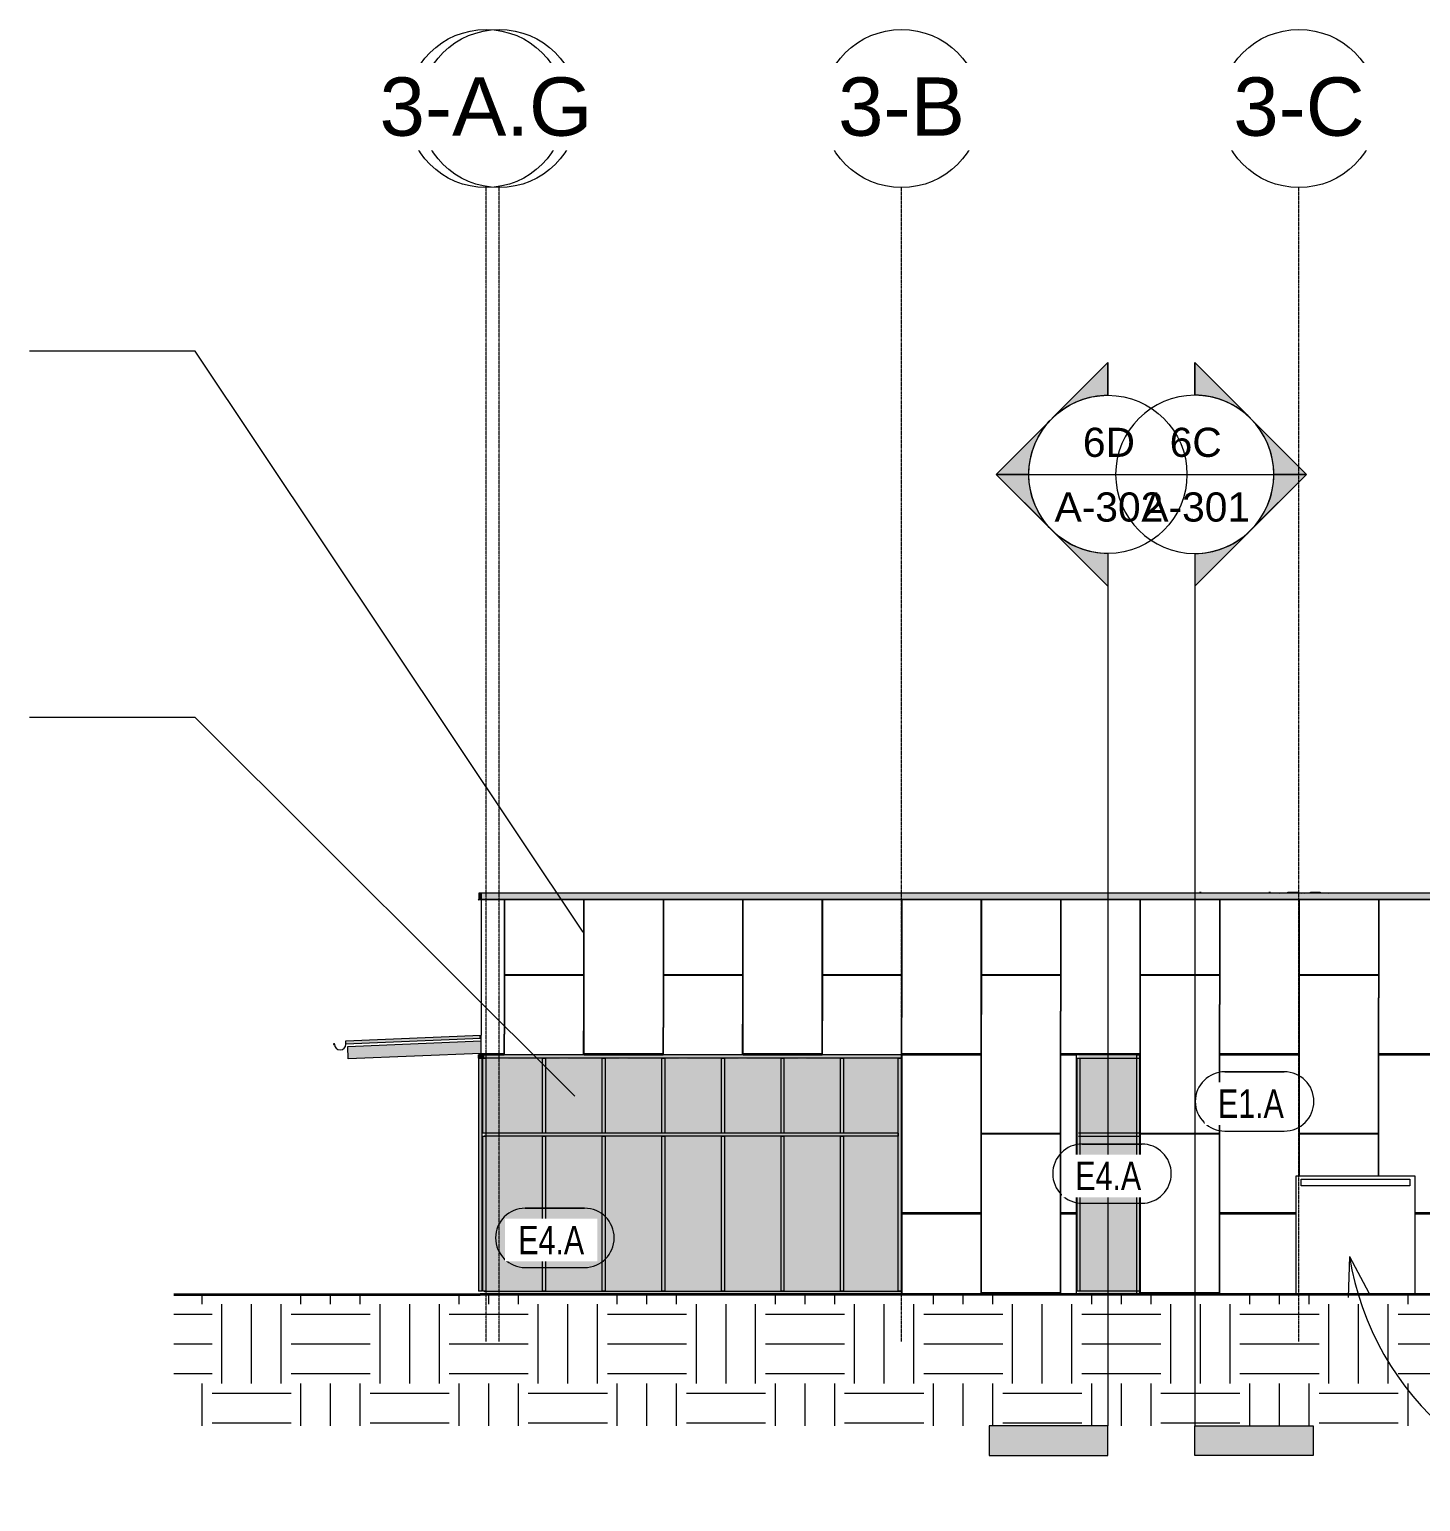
# Model space of a CAD drawing. Header units: inches. Extents: x 20273 to 40520, y -355 to 835.
# Drawn here: x 24847 to 25691, y -126 to 768 of the extents above; entities that cross this region are included whole.
import ezdxf

# ---------------------------------------------------------------- set-up
doc = ezdxf.new("R2010")
doc.units = ezdxf.units.IN
doc.header["$MEASUREMENT"] = 0
doc.linetypes.add('Grid Line 1_2_', pattern=[0.875, 0.5, -0.125, 0.125, -0.125])
for name, color, linetype, lineweight in [('A-ANNO-KEYN', 231, 'Continuous', 9), ('A-FLOR-LEVL', 51, 'Continuous', 9), ('A-GLAZ-CURT', 52, 'Continuous', 13), ('A-GLAZ-CWMG', 51, 'Continuous', 13), ('A-ROOF', 132, 'Continuous', 13), ('A-ROOF-OTLN', 132, 'Continuous', 9), ('A-WALL', 113, 'Continuous', 13), ('A-WALL-IDEN', 211, 'Continuous', 9), ('A-WALL-PATT', 111, 'Continuous', 13), ('C-TOPO', 7, 'Continuous', 13), ('E-ELEC-EQPM', 71, 'Continuous', 13), ('G-ANNO-SYMB', 111, 'Continuous', 9), ('G-ANNO-TEXT', 231, 'Continuous', 9), ('M-EQPM', 50, 'Continuous', 13), ('S-BEAM', 12, 'Continuous', 13), ('S-GRID', 1, 'Continuous', 9), ('S-GRID-IDEN', 1, 'Continuous', 9)]:
    doc.layers.add(name, color=color, linetype=linetype, lineweight=lineweight)
doc.styles.add('Arial_1', font='arial.ttf', dxfattribs={"height": 35.407186})
doc.styles.add('Arial_2', font='arial.ttf', dxfattribs={"height": 17.703593})
doc.styles.add('Century Gothic', font='GOTHIC.TTF', dxfattribs={"width": 0.8, "height": 17.245342})
pattern_1 = [(0, (27645.49, 0), (48, 48), [48, -48]), (0, (27645.49, 18), (48, 48), [48, -48]), (0, (27645.49, 36), (48, 48), [48, -48]), (90, (27651.49, 42), (-48, 48), [48, -48]), (90, (27669.49, 42), (-48, 48), [48, -48]), (90, (27687.49, 42), (-48, 48), [48, -48])]

# ---------------------------------------------------------------- blocks, each defined once
blk = doc.blocks.new('System Panel - INSULATED LOW-E GLAZING _SEE ELEVATIONS FOR U-FACTOR_ SHGC_ _ LT_-1142335-Elevation - South')
at = {"layer": 'A-GLAZ-CURT'}
blk.add_hatch(color=256, dxfattribs=at).paths.add_polyline_path([(22311.77, 2), (22311.77, 96), (22278.7, 96), (22278.7, 2)], flags=0)
blk = doc.blocks.new('System Panel - INSULATED LOW-E GLAZING _SEE ELEVATIONS FOR U-FACTOR_ SHGC_ _ LT_-1142337-Elevation - South')
at = {"layer": 'A-GLAZ-CURT'}
blk.add_hatch(color=256, dxfattribs=at).paths.add_polyline_path([(22311.77, 98), (22311.77, 143.5), (22278.7, 143.5), (22278.7, 98)], flags=0)
blk = doc.blocks.new('Rectangular Mullion - Exterior 2_ x 4_5_-1135321-Elevation - South')
at = {"layer": 'A-GLAZ-CWMG'}
blk.add_hatch(color=256, dxfattribs=at).paths.add_polyline_path([(22277.7, 0), (22313.77, 0), (22313.77, 2), (22277.7, 2)], flags=0)
for p, q in [((22277.7, 2), (22313.77, 2)), ((22313.77, 2), (22313.77, 0))]:
    blk.add_line(p, q, dxfattribs=at)
blk = doc.blocks.new('Rectangular Mullion - Exterior 2_ x 4_5_-1142379-Elevation - South')
at = {"layer": 'A-GLAZ-CWMG'}
blk.add_hatch(color=256, dxfattribs=at).paths.add_polyline_path([(22059.02, 2), (22059.02, 97), (22057.02, 97), (22057.02, 2)], flags=0)
for p, q in [((22057.02, 97), (22057.02, 2)), ((22059.02, 97), (22059.02, 2)), ((22059.02, 2), (22057.02, 2))]:
    blk.add_line(p, q, dxfattribs=at)
blk = doc.blocks.new('Rectangular Mullion - Exterior 2_ x 4_5_-1142380-Elevation - South')
at = {"layer": 'A-GLAZ-CWMG'}
blk.add_hatch(color=256, dxfattribs=at).paths.add_polyline_path([(22059.02, 97), (22059.02, 143.5), (22057.02, 143.5), (22057.02, 97)], flags=0)
for p, q in [((22057.02, 143.5), (22059.02, 143.5)), ((22057.02, 143.5), (22057.02, 97)), ((22059.02, 143.5), (22059.02, 97))]:
    blk.add_line(p, q, dxfattribs=at)
blk = doc.blocks.new('Rectangular Mullion - Exterior 2_ x 4_5_-1142381-Elevation - South')
at = {"layer": 'A-GLAZ-CWMG'}
blk.add_hatch(color=256, dxfattribs=at).paths.add_polyline_path([(22313.77, 97), (22313.77, 143.5), (22311.77, 143.5), (22311.77, 97)], flags=0)
for p, q in [((22311.77, 143.5), (22313.77, 143.5)), ((22311.77, 97), (22311.77, 143.5)), ((22313.77, 97), (22313.77, 143.5))]:
    blk.add_line(p, q, dxfattribs=at)
blk = doc.blocks.new('Rectangular Mullion - Exterior 2_ x 4_5_-1142382-Elevation - South')
at = {"layer": 'A-GLAZ-CWMG'}
blk.add_hatch(color=256, dxfattribs=at).paths.add_polyline_path([(22311.77, 2), (22313.77, 2), (22313.77, 97), (22311.77, 97), (22311.77, 76.53)], flags=0)
for p, q in [((22311.77, 2), (22311.77, 97)), ((22313.77, 2), (22313.77, 97)), ((22313.77, 2), (22311.77, 2))]:
    blk.add_line(p, q, dxfattribs=at)
blk = doc.blocks.new('Rectangular Mullion - Exterior 2_ x 4_5_-1135322-Elevation - South')
at = {"layer": 'A-GLAZ-CWMG'}
blk.add_hatch(color=256, dxfattribs=at).paths.add_polyline_path([(22311.77, 96), (22311.77, 98), (22277.7, 98), (22277.7, 96)], flags=0)
for p, q in [((22311.77, 98), (22277.7, 98)), ((22311.77, 96), (22277.7, 96)), ((22311.77, 98), (22311.77, 96))]:
    blk.add_line(p, q, dxfattribs=at)
blk = doc.blocks.new('System Panel - INSULATED LOW-E GLAZING _SEE ELEVATIONS FOR U-FACTOR_ SHGC_ _ LT_-827433-Elevation - South')
at = {"layer": 'A-GLAZ-CURT'}
blk.add_hatch(color=256, dxfattribs=at).paths.add_polyline_path([(24170.52, 2), (24170.52, 96), (24136.33, 96), (24136.33, 2)], flags=0)
blk = doc.blocks.new('System Panel - INSULATED LOW-E GLAZING _SEE ELEVATIONS FOR U-FACTOR_ SHGC_ _ LT_-1142338-Elevation - South')
at = {"layer": 'A-GLAZ-CURT'}
blk.add_hatch(color=256, dxfattribs=at).paths.add_polyline_path([(24170.52, 98), (24170.52, 143.5), (24149.95, 143.5), (24149.95, 143.01), (24144.83, 143.01), (24144.83, 143.5), (24136.33, 143.5), (24136.33, 98)], flags=0)
blk = doc.blocks.new('Rectangular Mullion - Exterior 2_ x 4_5_-1135297-Elevation - South')
at = {"layer": 'A-GLAZ-CWMG'}
blk.add_hatch(color=256, dxfattribs=at).paths.add_polyline_path([(22313.77, 143.5), (22313.77, 145.5), (22277.7, 145.5), (22277.7, 143.5)], flags=0)
for p, q in [((22313.77, 145.5), (22277.7, 145.5)), ((22313.77, 143.5), (22277.7, 143.5)), ((22313.77, 145.5), (22313.77, 143.5))]:
    blk.add_line(p, q, dxfattribs=at)
blk = doc.blocks.new('Rectangular Mullion - Exterior 2_ x 4_5_-769211-Elevation - South')
at = {"layer": 'A-GLAZ-CWMG'}
blk.add_hatch(color=256, dxfattribs=at).paths.add_polyline_path([(22241.52, 0), (22277.7, 0), (22277.7, 2), (22241.52, 2)], flags=0)
blk.add_line((22241.52, 2), (22277.7, 2), dxfattribs=at)
blk = doc.blocks.new('Rectangular Mullion - Exterior 2_ x 4_5_-1135298-Elevation - South')
at = {"layer": 'A-GLAZ-CWMG'}
blk.add_hatch(color=256, dxfattribs=at).paths.add_polyline_path([(22277.7, 96), (22277.7, 98), (22241.52, 98), (22241.52, 96)], flags=0)
for p, q in [((22277.7, 98), (22241.52, 98)), ((22277.7, 96), (22241.52, 96))]:
    blk.add_line(p, q, dxfattribs=at)
blk = doc.blocks.new('Rectangular Mullion - Exterior 2_ x 4_5_-827464-Elevation - South')
at = {"layer": 'A-GLAZ-CWMG'}
blk.add_hatch(color=256, dxfattribs=at).paths.add_polyline_path([(22278.7, 2), (22278.7, 96), (22276.7, 96), (22276.7, 2)], flags=0)
for p, q in [((22276.7, 96), (22278.7, 96)), ((22276.7, 96), (22276.7, 2)), ((22278.7, 96), (22278.7, 2)), ((22278.7, 2), (22276.7, 2))]:
    blk.add_line(p, q, dxfattribs=at)
blk = doc.blocks.new('Rectangular Mullion - Exterior 2_ x 4_5_-1142356-Elevation - South')
at = {"layer": 'A-GLAZ-CWMG'}
blk.add_hatch(color=256, dxfattribs=at).paths.add_polyline_path([(22278.7, 98), (22278.7, 143.5), (22276.7, 143.5), (22276.7, 98)], flags=0)
for p, q in [((22276.7, 143.5), (22278.7, 143.5)), ((22276.7, 143.5), (22276.7, 98)), ((22278.7, 143.5), (22278.7, 98)), ((22278.7, 98), (22276.7, 98))]:
    blk.add_line(p, q, dxfattribs=at)
blk = doc.blocks.new('Rectangular Mullion - Exterior 2_ x 4_5_-V19-Elevation - South')
at = {"layer": 'A-GLAZ-CWMG'}
blk.add_hatch(color=256, dxfattribs=at).paths.add_polyline_path([(22277.7, 143.5), (22277.7, 145.5), (22241.52, 145.5), (22241.52, 143.5)], flags=0)
for p, q in [((22277.7, 145.5), (22241.52, 145.5)), ((22277.7, 143.5), (22241.52, 143.5))]:
    blk.add_line(p, q, dxfattribs=at)
blk = doc.blocks.new('Rectangular Mullion - Exterior 2_ x 4_5_-769200-Elevation - South')
at = {"layer": 'A-GLAZ-CWMG'}
blk.add_hatch(color=256, dxfattribs=at).paths.add_polyline_path([(24118.01, 0), (24135.33, 0), (24135.33, 2), (24099.14, 2), (24099.14, 0)], flags=0)
blk.add_line((24099.14, 2), (24135.33, 2), dxfattribs=at)
blk = doc.blocks.new('Rectangular Mullion - Exterior 2_ x 4_5_-769423-Elevation - South')
at = {"layer": 'A-GLAZ-CWMG'}
blk.add_hatch(color=256, dxfattribs=at).paths.add_polyline_path([(24171.52, 96), (24171.52, 98), (24135.33, 98), (24135.33, 96)], flags=0)
for p, q in [((24171.52, 98), (24135.33, 98)), ((24171.52, 96), (24135.33, 96))]:
    blk.add_line(p, q, dxfattribs=at)
blk = doc.blocks.new('Rectangular Mullion - Exterior 2_ x 4_5_-1115231-Elevation - South')
at = {"layer": 'A-GLAZ-CWMG'}
blk.add_hatch(color=256, dxfattribs=at).paths.add_polyline_path([(24209.7, 2), (24209.7, 96), (24207.7, 96), (24207.7, 2)], flags=0)
for p, q in [((24207.7, 96), (24209.7, 96)), ((24207.7, 96), (24207.7, 2)), ((24209.7, 96), (24209.7, 2)), ((24209.7, 2), (24207.7, 2))]:
    blk.add_line(p, q, dxfattribs=at)
blk = doc.blocks.new('Rectangular Mullion - Exterior 2_ x 4_5_-1142334-Elevation - South')
at = {"layer": 'A-GLAZ-CWMG'}
blk.add_hatch(color=256, dxfattribs=at).paths.add_polyline_path([(24209.7, 98), (24209.7, 143.5), (24207.7, 143.5), (24207.7, 98)], flags=0)
for p, q in [((24207.7, 143.5), (24209.7, 143.5)), ((24207.7, 143.5), (24207.7, 98)), ((24209.7, 143.5), (24209.7, 98)), ((24209.7, 98), (24207.7, 98))]:
    blk.add_line(p, q, dxfattribs=at)
blk = doc.blocks.new('Transformer-Dry-Type-Siemens - 6x3x6-1005805-Elevation - South')
at = {"layer": 'E-ELEC-EQPM'}
for p, q in [((22553.52, 72), (22625.52, 72)), ((22553.52, 0), (22553.52, 72)), ((22553.52, 0), (22553.52, 72)), ((22553.52, 72), (22625.52, 72)), ((22625.52, 72), (22625.52, 0)), ((22625.52, 72), (22625.52, 0))]:
    blk.add_line(p, q, dxfattribs=at)
at = {"layer": 'E-ELEC-EQPM', "lineweight": 9}
for p, q in [((22556.52, 66), (22556.52, 70)), ((22556.52, 70), (22622.52, 70)), ((22622.52, 66), (22556.52, 66)), ((22622.52, 70), (22622.52, 66))]:
    blk.add_line(p, q, dxfattribs=at)
blk = doc.blocks.new('Rectangular Mullion - Exterior 2_ x 4_5_-V25-Elevation - South')
at = {"layer": 'A-GLAZ-CWMG'}
blk.add_hatch(color=256, dxfattribs=at).paths.add_polyline_path([(22060.58, 143.5), (22060.58, 145.5), (22057.02, 145.5), (22057.02, 143.5)], flags=0)
for p, q in [((22057.02, 143.5), (22057.02, 145.5)), ((22060.58, 145.5), (22057.02, 145.5)), ((22060.58, 143.5), (22057.02, 143.5))]:
    blk.add_line(p, q, dxfattribs=at)
blk = doc.blocks.new('Dimension Lumber - 5_5 x 7_5 Glulam-1777808-Elevation - South')
at = {"layer": 'S-BEAM'}
blk.add_hatch(color=256, dxfattribs=at).paths.add_polyline_path([(21977.99, 143.01), (22058.52, 146.37), (22058.52, 153.88), (21977.68, 150.51)], flags=0)
for p, q in [((21977.68, 150.51), (22058.52, 153.88)), ((21977.99, 143.01), (21977.68, 150.51)), ((22058.52, 146.37), (21977.99, 143.01))]:
    blk.add_line(p, q, dxfattribs=at)
blk = doc.blocks.new('Rectangular Mullion - Exterior 2_ x 4_5_-1142359-Elevation - South')
at = {"layer": 'A-GLAZ-CWMG'}
blk.add_hatch(color=256, dxfattribs=at).paths.add_polyline_path([(25112.27, 0), (25112.27, 97), (25110.27, 97), (25110.27, 0)], flags=0)
for p, q in [((25110.27, 97), (25110.27, 0)), ((25112.27, 0), (25112.27, 97))]:
    blk.add_line(p, q, dxfattribs=at)
blk = doc.blocks.new('Rectangular Mullion - Exterior 2_ x 4_5_-V29-Elevation - South')
at = {"layer": 'A-GLAZ-CWMG'}
blk.add_hatch(color=256, dxfattribs=at).paths.add_polyline_path([(22458.52, 97), (22458.52, 145.5), (22456.52, 145.5), (22456.52, 97)], flags=0)
for p, q in [((22456.52, 145.5), (22458.52, 145.5)), ((22456.52, 145.5), (22456.52, 97)), ((22458.52, 97), (22458.52, 145.5))]:
    blk.add_line(p, q, dxfattribs=at)
blk = doc.blocks.new('Rectangular Mullion - Exterior 2_ x 4_5_-V17-Elevation - South')
at = {"layer": 'A-GLAZ-CWMG'}
blk.add_hatch(color=256, dxfattribs=at).paths.add_polyline_path([(25076.08, 97), (25076.08, 143.5), (25074.08, 143.5), (25074.08, 97)], flags=0)
for p, q in [((25074.08, 143.5), (25076.08, 143.5)), ((25074.08, 143.5), (25074.08, 97)), ((25076.08, 97), (25076.08, 143.5))]:
    blk.add_line(p, q, dxfattribs=at)
blk = doc.blocks.new('Rectangular Mullion - Exterior 2_ x 4_5_-1142353-Elevation - South')
at = {"layer": 'A-GLAZ-CWMG'}
blk.add_hatch(color=256, dxfattribs=at).paths.add_polyline_path([(25981.02, 2), (25983.02, 2), (25983.02, 97), (25981.02, 97), (25981.02, 76.53)], flags=0)
for p, q in [((25981.02, 97), (25981.02, 2)), ((25983.02, 2), (25983.02, 97)), ((25983.02, 2), (25981.02, 2))]:
    blk.add_line(p, q, dxfattribs=at)
blk = doc.blocks.new('Rectangular Mullion - Exterior 2_ x 4_5_-V30-Elevation - South')
at = {"layer": 'A-GLAZ-CWMG'}
blk.add_hatch(color=256, dxfattribs=at).paths.add_polyline_path([(22433.56, 143.5), (22458.52, 143.5), (22458.52, 145.5), (22421.33, 145.5), (22421.33, 143.5)], flags=0)
for p, q in [((22458.52, 145.5), (22421.33, 145.5)), ((22421.33, 143.5), (22458.52, 143.5)), ((22458.52, 145.5), (22458.52, 143.5))]:
    blk.add_line(p, q, dxfattribs=at)
blk = doc.blocks.new('System Panel - INSULATED LOW-E GLAZING _SEE ELEVATIONS FOR U-FACTOR_ SHGC_ _ LT_-827454-Elevation - South')
at = {"layer": 'A-GLAZ-CURT'}
blk.add_hatch(color=256, dxfattribs=at).paths.add_polyline_path([(26124.64, 2), (26124.64, 96), (26090.45, 96), (26090.45, 2)], flags=0)
blk = doc.blocks.new('System Panel - INSULATED LOW-E GLAZING _SEE ELEVATIONS FOR U-FACTOR_ SHGC_ _ LT_-1142349-Elevation - South')
at = {"layer": 'A-GLAZ-CURT'}
blk.add_hatch(color=256, dxfattribs=at).paths.add_polyline_path([(26018.08, 98), (26052.27, 98), (26052.27, 143.5), (26031.7, 143.5), (26031.7, 143.01), (26026.58, 143.01), (26026.58, 143.5), (26018.08, 143.5), (26018.08, 115.59)], flags=0)
blk = doc.blocks.new('Rectangular Mullion - Exterior 2_ x 4_5_-1060760-Elevation - South')
at = {"layer": 'A-GLAZ-CWMG'}
blk.add_hatch(color=256, dxfattribs=at).paths.add_polyline_path([(25798.83, 0), (25836.02, 0), (25836.02, 2), (25798.83, 2)], flags=0)
for q in [(25798.83, 2), (25836.02, 0)]:
    blk.add_line((25836.02, 2), q, dxfattribs=at)
blk = doc.blocks.new('Rectangular Mullion - Exterior 2_ x 4_5_-1140453-Elevation - South')
at = {"layer": 'A-GLAZ-CWMG'}
blk.add_hatch(color=256, dxfattribs=at).paths.add_polyline_path([(25802.46, 96), (25836.02, 96), (25836.02, 98), (25798.83, 98), (25798.83, 96)], flags=0)
for p, q in [((25836.02, 98), (25798.83, 98)), ((25798.83, 96), (25836.02, 96)), ((25836.02, 98), (25836.02, 96))]:
    blk.add_line(p, q, dxfattribs=at)
blk = doc.blocks.new('AHU-Rooftop-Carrier 48TC 15-28 ton - TC017-1749339-Elevation - South')
at = {"layer": 'M-EQPM'}
for p, q in [((22495.72, 244.08), (22494.72, 244.08)), ((22494.72, 244.08), (22494.72, 243.5)), ((22495.72, 243.5), (22495.72, 244.08)), ((22537.89, 244.08), (22536.89, 244.08)), ((22536.89, 244.08), (22536.89, 243.5)), ((22537.89, 243.5), (22537.89, 244.08)), ((22543.14, 243.5), (22548.39, 244.08)), ((22548.39, 244.08), (22548.39, 244.21)), ((22548.39, 244.21), (22554.39, 244.21)), ((22548.39, 244.08), (22554.39, 244.08)), ((22554.39, 244.21), (22554.39, 244.08)), ((22554.39, 244.08), (22558.23, 243.66)), ((22556.83, 243.5), (22562.08, 244.08)), ((22562.08, 244.08), (22562.08, 244.21)), ((22562.08, 244.21), (22568.08, 244.21)), ((22562.08, 244.08), (22568.08, 244.08)), ((22568.08, 244.21), (22568.08, 244.08)), ((22568.08, 244.08), (22573.33, 243.5))]:
    blk.add_line(p, q, dxfattribs=at)
blk = doc.blocks.new('Section - 3_32_ x 3_8_-18514-Elevation - South')
at = {"layer": 'G-ANNO-SYMB'}
blk.add_hatch(color=256, dxfattribs=at).paths.add_polyline_path([(22946.16, -79.66), (22874.16, -79.66), (22874.16, -97.66), (22946.16, -97.66)], flags=0)
for p, q in [((22874.16, -97.66), (22874.16, -79.66)), ((22874.16, -79.66), (22946.16, -79.66)), ((22946.16, -79.66), (22946.16, -97.66)), ((22946.16, -97.66), (22874.16, -97.66))]:
    blk.add_line(p, q, dxfattribs=at)
blk = doc.blocks.new('Section - Section Head - Filled-1526-Elevation - South')
at = {"layer": 'G-ANNO-SYMB'}
h = blk.add_hatch(color=256, dxfattribs=at)
edge = h.paths.add_edge_path(flags=0)
edge.add_arc((22874.16, 497.8), 48.06, 47.9216, 90)
edge.add_line((22874.16, 545.86), (22874.16, 565.68))
edge.add_line((22874.16, 565.68), (22906.36, 533.47))
h = blk.add_hatch(color=256, dxfattribs=at)
edge = h.paths.add_edge_path(flags=0)
edge.add_line((22908.1, 531.74), (22942.04, 497.8))
edge.add_line((22942.04, 497.8), (22922.16, 497.8))
edge.add_arc((22874.16, 497.8), 48, 360, 405)
h = blk.add_hatch(color=256, dxfattribs=at)
edge = h.paths.add_edge_path(flags=0)
edge.add_arc((22874.16, 497.8), 48, 315, 360)
edge.add_line((22922.16, 497.8), (22942.04, 497.8))
edge.add_line((22942.04, 497.8), (22908.1, 463.85))
h = blk.add_hatch(color=256, dxfattribs=at)
edge = h.paths.add_edge_path(flags=0)
edge.add_line((22906.36, 462.12), (22874.16, 429.91))
edge.add_line((22874.16, 429.91), (22874.16, 449.73))
edge.add_arc((22874.16, 497.8), 48.06, 270, 312.0784)
for p, q in [((22942.04, 497.8), (22874.16, 565.68)), ((22874.16, 545.8), (22874.16, 565.68)), ((22906.36, 533.47), (22874.16, 565.68)), ((22874.16, 565.68), (22874.16, 545.86)), ((22942.04, 497.8), (22908.1, 531.74)), ((22942.04, 497.8), (22874.16, 429.91)), ((22908.1, 463.85), (22942.04, 497.8)), ((22922.16, 497.8), (22942.04, 497.8)), ((22942.04, 497.8), (22922.16, 497.8)), ((22874.16, 429.91), (22906.36, 462.12)), ((22874.16, 449.8), (22874.16, 429.91)), ((22874.16, 449.73), (22874.16, 429.91))]:
    blk.add_line(p, q, dxfattribs=at)
for radius, start, end in [(48, 90, 270), (48.06, 47.9216, 90), (48, 270, 90), (48, 360, 45), (48, 315, 360), (48.06, 270, 312.0784)]:
    blk.add_arc((22874.16, 497.8), radius, start, end, dxfattribs=at)
blk = doc.blocks.new('Grid - Grid Head - Circle-14747-Elevation - South')
at = {"layer": 'S-GRID-IDEN'}
blk.add_circle((23085.89, 719.89), 48, dxfattribs=at)
blk = doc.blocks.new('Wall Tag - 1_4_-1369832-Elevation - South')
at = {"layer": 'A-WALL-IDEN', "color": 153}
for p, q in [((24643.13, 90.59), (24679.13, 90.59)), ((24679.13, 90.59), (24643.13, 90.59)), ((24643.13, 54.59), (24679.13, 54.59)), ((24643.13, 54.59), (24679.13, 54.59))]:
    blk.add_line(p, q, dxfattribs=at)
for centre, start, end in [((24643.13, 72.59), 90, 270), ((24643.13, 72.59), 90, 270), ((24679.13, 72.59), 270, 90), ((24679.13, 72.59), 270, 90)]:
    blk.add_arc(centre, 18, start, end, dxfattribs=at)

msp = doc.modelspace()

# ---------------------------------------------------------------- hatches: boundary and pattern name
at = {"layer": 'A-ROOF', "lineweight": 5}
for points in [[(25038.8, 151.96), (25120.1, 155.35), (25120.1, 157.35), (25038.8, 153.97)], [(25120.1, 155.35), (25120.72, 155.38), (25120.72, 157.38), (25120.1, 157.35)]]:
    msp.add_hatch(color=256, dxfattribs=at).paths.add_polyline_path(points, flags=0)
at = {"layer": 'A-ROOF-OTLN', "lineweight": 5}
msp.add_hatch(color=256, dxfattribs=at).paths.add_polyline_path([(25035.3, 148.46), (25036.21, 148.58), (25037.05, 148.93), (25037.78, 149.49), (25038.33, 150.21), (25038.68, 151.06), (25038.62, 151.07), (25038.28, 150.25), (25037.73, 149.53), (25037.02, 148.99), (25036.19, 148.64), (25035.3, 148.53), (25034.41, 148.64), (25033.58, 148.99), (25032.87, 149.53), (25032.32, 150.25), (25031.98, 151.07), (25031.92, 151.06), (25032.27, 150.21), (25032.83, 149.49), (25033.55, 148.93), (25034.39, 148.58)], flags=0)
at = {"layer": 'A-WALL', "lineweight": 5}
for points in [[(25119.08, 239.46), (25119.6, 239.97), (25119.6, 243.43), (25119.53, 243.5), (25119.53, 240), (25119.03, 239.5)], [(25120.72, 243.44), (25120.72, 243.5), (25119.6, 243.5)], [(25119.6, 239.97), (25120.72, 240), (25120.72, 243.38), (25119.6, 243.43), (25119.6, 240)], [(25495.76, 240), (25872.91, 240), (25872.91, 243.5), (25120.72, 243.5), (25120.72, 240), (25120.85, 240)], [(25872.91, 240), (25873.91, 240), (25873.91, 243.5), (25120.85, 243.5), (25120.85, 240), (25776.5, 240)], [(25119.6, 239.46), (25120.72, 239.5), (25120.72, 239.97), (25119.53, 239.91), (25119.08, 239.46), (25119.53, 239.46)], [(25495.76, 239.5), (25872.91, 239.5), (25872.91, 240), (25120.72, 240), (25120.72, 239.5), (25120.85, 239.5)], [(25872.91, 239.5), (25874.41, 239.5), (25873.91, 240), (25120.85, 240), (25120.85, 239.5), (25776.5, 239.5)]]:
    msp.add_hatch(color=256, dxfattribs=at).paths.add_polyline_path(points, flags=0)
at = {"layer": 'A-WALL-PATT', "lineweight": 9}
h = msp.add_hatch(dxfattribs=at)
h.set_pattern_fill('FP_25', color=8, style=0, pattern_type=2)
h.set_pattern_definition([(0, (25231.6, 1.12), (-193, 193), [48, -145]), (90, (25231.6, 1.12), (-193, 1e-14), [96, -97]), (180, (25279.6, 97.12), (-193, 193), [48, -145]), (90, (25279.6, 1.12), (-193, 1e-14), [96, -97]), (180, (25279.6, 97.62), (-193, 193), [48, -145]), (90, (25279.6, 97.62), (-193, 1e-14), [96, -97]), (0, (25231.6, 193.62), (-193, 193), [48, -145]), (90, (25231.6, 97.62), (-193, 1e-14), [96, -97]), (0, (25279.85, 48.88), (-193, 193), [48, -145]), (90, (25279.85, 0.75), (-193, 1e-14), [48.125, -144.875]), (90, (25327.85, 0.75), (-193, 1e-14), [48.125, -144.875]), (0, (25279.85, 145.38), (-193, 193), [48, -145]), (90, (25279.85, 49.38), (-193, 1e-14), [96, -97]), (180, (25327.85, 49.38), (-193, 193), [48, -145]), (90, (25327.85, 49.38), (-193, 1e-14), [96, -97]), (90, (25279.85, 145.88), (-193, 1e-14), [48, -145]), (180, (25327.85, 145.88), (-193, 193), [48, -145]), (90, (25327.85, 145.88), (-193, 1e-14), [48, -145]), (0, (25328.1, 1.12), (-193, 193), [48, -145]), (90, (25328.1, 1.12), (-193, 1e-14), [96, -97]), (180, (25376.1, 97.12), (-193, 193), [48, -145]), (90, (25376.1, 1.12), (-193, 1e-14), [96, -97]), (180, (25376.1, 97.62), (-193, 193), [48, -145]), (90, (25376.1, 97.62), (-193, 1e-14), [96, -97]), (0, (25328.1, 193.62), (-193, 193), [48, -145]), (90, (25328.1, 97.62), (-193, 1e-14), [96, -97]), (0, (25376.35, 48.88), (-193, 193), [48, -145]), (90, (25376.35, 0.75), (-193, 1e-14), [48.125, -144.875]), (90, (25424.35, 0.75), (-193, 1e-14), [48.125, -144.875]), (0, (25376.35, 145.38), (-193, 193), [48, -145]), (90, (25376.35, 49.38), (-193, 1e-14), [96, -97]), (180, (25424.35, 49.38), (-193, 193), [48, -145]), (90, (25424.35, 49.38), (-193, 1e-14), [96, -97]), (90, (25376.35, 145.88), (-193, 1e-14), [48, -145]), (180, (25424.35, 145.88), (-193, 193), [48, -145]), (90, (25424.35, 145.88), (-193, 1e-14), [48, -145])])
h.paths.add_polyline_path([(25120.85, 157.38), (25860.85, 188.22), (25860.85, 190), (25872.91, 190), (25872.91, 239.46), (25120.85, 239.46), (25120.85, 232.77)], flags=0)
h = msp.add_hatch(dxfattribs=at)
h.set_pattern_fill('FP_13', color=8, style=0, pattern_type=2)
h.set_pattern_definition([(0, (25231.47, 1.12), (-193, 193), [48, -145]), (90, (25231.47, 1.12), (-193, 1e-14), [96, -97]), (180, (25279.47, 97.12), (-193, 193), [48, -145]), (90, (25279.47, 1.12), (-193, 1e-14), [96, -97]), (180, (25279.47, 97.62), (-193, 193), [48, -145]), (90, (25279.47, 97.62), (-193, 1e-14), [96, -97]), (0, (25231.47, 193.62), (-193, 193), [48, -145]), (90, (25231.47, 97.62), (-193, 1e-14), [96, -97]), (0, (25279.72, 48.88), (-193, 193), [48, -145]), (90, (25279.72, 0.75), (-193, 1e-14), [48.125, -144.875]), (90, (25327.72, 0.75), (-193, 1e-14), [48.125, -144.875]), (0, (25279.72, 145.38), (-193, 193), [48, -145]), (90, (25279.72, 49.38), (-193, 1e-14), [96, -97]), (180, (25327.72, 49.38), (-193, 193), [48, -145]), (90, (25327.72, 49.38), (-193, 1e-14), [96, -97]), (90, (25279.72, 145.88), (-193, 1e-14), [48, -145]), (180, (25327.72, 145.88), (-193, 193), [48, -145]), (90, (25327.72, 145.88), (-193, 1e-14), [48, -145]), (0, (25327.97, 1.12), (-193, 193), [48, -145]), (90, (25327.97, 1.12), (-193, 1e-14), [96, -97]), (180, (25375.97, 97.12), (-193, 193), [48, -145]), (90, (25375.97, 1.12), (-193, 1e-14), [96, -97]), (180, (25375.97, 97.62), (-193, 193), [48, -145]), (90, (25375.97, 97.62), (-193, 1e-14), [96, -97]), (0, (25327.97, 193.62), (-193, 193), [48, -145]), (90, (25327.97, 97.62), (-193, 1e-14), [96, -97]), (0, (25376.22, 48.88), (-193, 193), [48, -145]), (90, (25376.22, 0.75), (-193, 1e-14), [48.125, -144.875]), (90, (25424.22, 0.75), (-193, 1e-14), [48.125, -144.875]), (0, (25376.22, 145.38), (-193, 193), [48, -145]), (90, (25376.22, 49.38), (-193, 1e-14), [96, -97]), (180, (25424.22, 49.38), (-193, 193), [48, -145]), (90, (25424.22, 49.38), (-193, 1e-14), [96, -97]), (90, (25376.22, 145.88), (-193, 1e-14), [48, -145]), (180, (25424.22, 145.88), (-193, 193), [48, -145]), (90, (25424.22, 145.88), (-193, 1e-14), [48, -145])])
h.paths.add_polyline_path([(25697.01, 0), (25702.78, 0), (25702.78, 38.48), (25698.11, 38.48), (25697.67, 38.3), (25697.48, 37.86), (25697.43, 14.86), (25696.73, 14.86), (25696.79, 37.86), (25696.92, 37.86), (25696.79, 38.07), (25696.92, 38.54), (25697.11, 38.62), (25697.3, 38.92), (25697.45, 38.95), (25697.49, 39.06), (25697.99, 39.12), (25698.11, 39.12), (25698.11, 39.23), (25702.78, 39.23), (25702.78, 72), (25774.78, 72), (25774.78, 0), (25872.91, 0), (25872.91, 152.74), (25866.91, 152.74), (25866.91, 144.01), (25861.78, 144.01), (25861.78, 152.74), (25840.35, 152.74), (25840.35, 157.37), (25872.91, 157.37), (25872.91, 188.72), (25120.72, 157.38), (25120.72, 145.5), (25376.22, 145.5), (25376.22, 0), (25482.28, 0), (25482.28, 145.75), (25520.97, 145.75), (25520.97, 0), (25615.72, 0), (25615.72, 72), (25687.72, 72), (25687.72, 0), (25696.92, 0)], flags=0)
h.paths.add_polyline_path([(25697.3, 37.86), (25697.37, 37.91), (25697.21, 37.98)], flags=0)
h.paths.add_polyline_path([(25697.47, 37.86), (25697.47, 37.9), (25697.43, 37.86)], flags=0)
h.paths.add_polyline_path([(25698.11, 38.53), (25698.11, 38.67), (25697.98, 38.67), (25698.05, 38.59)], flags=0)
h.paths.add_polyline_path([(25698.11, 38.48), (25698.11, 38.53), (25698.06, 38.49)], flags=0)
at = {"layer": 'C-TOPO', "lineweight": 9}
h = msp.add_hatch(dxfattribs=at)
h.set_pattern_fill('FP_12', color=8, style=0, pattern_type=2)
h.set_pattern_definition(pattern_1)
h.paths.add_polyline_path([(24963.54, -79.71), (24973.44, -79.71), (24973.44, 0), (24934.28, 0), (24934.28, -79.71), (24958.54, -79.71)], flags=0)
h = msp.add_hatch(dxfattribs=at)
h.set_pattern_fill('FP_12', color=8, style=0, pattern_type=2)
h.set_pattern_definition(pattern_1)
h.paths.add_polyline_path([(24977.22, -79.71), (25120.35, -79.71), (25120.35, 0), (24973.44, 0), (24973.44, -79.71), (24977.07, -79.71)], flags=0)
h = msp.add_hatch(dxfattribs=at)
h.set_pattern_fill('FP_12', color=8, style=0, pattern_type=2)
h.set_pattern_definition(pattern_1)
h.paths.add_polyline_path([(25162.66, -79.71), (25873.22, -79.71), (25873.22, 0), (25120.35, 0), (25120.35, -79.71), (25120.79, -79.71)], flags=0)

# ---------------------------------------------------------------- linework, layer by layer
at = {"layer": 'A-ANNO-KEYN', "color": 153}
for p, q in [((24947.37, 572.62), (24846.75, 572.62)), ((25182.82, 219.84), (24947.37, 572.62)), ((24947.31, 350.27), (24846.69, 350.27)), ((25177.79, 120.47), (24947.31, 350.27))]:
    msp.add_line(p, q, dxfattribs=at)
at = {"layer": 'A-FLOR-LEVL', "linetype": 'Grid Line 1_2_'}
msp.add_line((25041.38, 0), (30382.74, 0), dxfattribs=at)
at = {"layer": 'A-ROOF'}
for p, q in [((25038.8, 153.97), (25120.72, 157.38)), ((25120.72, 155.38), (25038.8, 151.96)), ((25038.8, 151.96), (25038.8, 153.97)), ((25120.1, 157.35), (25120.1, 155.35))]:
    msp.add_line(p, q, dxfattribs=at)
at = {"layer": 'A-ROOF-OTLN'}
for p, q in [((25038.8, 151.96), (25038.74, 151.96)), ((25031.75, 151.72), (25031.7, 151.77))]:
    msp.add_line(p, q, dxfattribs=at)
for centre, radius, start, end in [((25031.56, 151.96), 0.306, 0, 307.84099), ((25031.56, 151.96), 0.243, 0, 305.98903), ((25035.3, 151.96), 3.5, 180, 360), ((25035.3, 151.96), 3.44, 180, 0)]:
    msp.add_arc(centre, radius, start, end, dxfattribs=at)
at = {"layer": 'A-WALL'}
for p, q in [((25120.72, 243.44), (25119.53, 243.5)), ((25119.53, 243.5), (25119.53, 240)), ((25873.91, 243.5), (25119.53, 243.5)), ((25119.6, 239.97), (25119.6, 243.43)), ((25119.6, 243.43), (25120.72, 243.38)), ((25120.72, 239.46), (25120.72, 243.5)), ((25120.85, 243.5), (25120.85, 157.38)), ((25119.53, 240), (25119.03, 239.5)), ((25119.03, 239.5), (25119.08, 239.46)), ((25119.08, 239.46), (25119.6, 239.97)), ((25874.36, 239.46), (25119.08, 239.46)), ((25120.72, 239.97), (25119.6, 239.97)), ((25120.72, 240), (25873.91, 240)), ((25874.41, 239.5), (25120.72, 239.5)), ((25120.85, 157.38), (25120.72, 157.38)), ((25120.72, 157.38), (25120.72, 145.5)), ((25375.97, 145.5), (25376.22, 145.5)), ((25376.22, 145.5), (25376.22, 0)), ((25482.28, 0), (25482.28, 145.75)), ((25482.28, 145.75), (25520.97, 145.75)), ((25520.97, 145.75), (25520.97, 0))]:
    msp.add_line(p, q, dxfattribs=at)
at = {"layer": 'C-TOPO', "lineweight": 35}
for p, q in [((24934.28, 0), (24958.54, 0)), ((24958.54, 0), (24973.44, 0)), ((24973.44, 0), (24977.07, 0)), ((24977.07, 0), (24977.29, 0)), ((24977.29, 0), (24979.14, 0)), ((24979.14, 0), (24981.01, 0)), ((24981.01, 0), (24984.45, 0)), ((24984.45, 0), (25118.9, 0)), ((25118.9, 0), (25120.35, 0)), ((25120.79, 0), (25120.35, 0)), ((25183.83, 0), (25120.79, 0)), ((25570.18, 0), (25183.83, 0)), ((25873.22, 0), (25570.18, 0))]:
    msp.add_line(p, q, dxfattribs=at)
at = {"layer": 'C-TOPO'}
for p, q in [((24958.54, 0), (24934.28, 0)), ((24973.44, 0), (24958.54, 0)), ((24977.07, 0), (24973.44, 0)), ((24977.29, 0), (24977.07, 0)), ((24979.14, 0), (24977.29, 0)), ((24981.01, 0), (24979.14, 0)), ((24981.01, 0), (24984.45, 0)), ((24984.45, 0), (25118.9, 0)), ((25120.35, 0), (25118.9, 0)), ((25120.79, 0), (25120.35, 0)), ((25183.82, 0), (25120.79, 0)), ((25570.18, 0), (25183.82, 0)), ((25570.18, 0), (25873.22, 0))]:
    msp.add_line(p, q, dxfattribs=at)
at = {"layer": 'G-ANNO-SYMB'}
for p, q in [((25453.38, 497.8), (25549.38, 497.8)), ((25506.06, 497.8), (25602.06, 497.8)), ((25501.38, 449.8), (25501.38, -79.66)), ((25554.06, 449.8), (25554.06, -79.66))]:
    msp.add_line(p, q, dxfattribs=at)
at = {"layer": 'G-ANNO-TEXT', "color": 137}
for q in [(25647.14, -1.81), (25659.67, 1.09)]:
    msp.add_line((25647.99, 23.02), q, dxfattribs=at)
msp.add_arc((25822.58, 51.14), 176.84, 189.15004, 270, dxfattribs=at)
at = {"layer": 'S-GRID', "linetype": 'Grid Line 1_2_'}
for p, q in [((25123.85, -28.56), (25123.85, 671.89)), ((25131.85, -28.56), (25131.85, 671.89)), ((25376.1, -28.56), (25376.1, 671.89)), ((25617.35, -28.56), (25617.35, 671.89))]:
    msp.add_line(p, q, dxfattribs=at)

# ---------------------------------------------------------------- block references
at = {"layer": 'A-GLAZ-CURT'}
for name, p in [('System Panel - INSULATED LOW-E GLAZING _SEE ELEVATIONS FOR U-FACTOR_ SHGC_ _ LT_-1142338-Elevation - South', (987.46, 0)), ('System Panel - INSULATED LOW-E GLAZING _SEE ELEVATIONS FOR U-FACTOR_ SHGC_ _ LT_-1142338-Elevation - South', (1023.64, 0)), ('System Panel - INSULATED LOW-E GLAZING _SEE ELEVATIONS FOR U-FACTOR_ SHGC_ _ LT_-1142338-Elevation - South', (1059.83, 0)), ('System Panel - INSULATED LOW-E GLAZING _SEE ELEVATIONS FOR U-FACTOR_ SHGC_ _ LT_-1142338-Elevation - South', (1096.02, 0)), ('System Panel - INSULATED LOW-E GLAZING _SEE ELEVATIONS FOR U-FACTOR_ SHGC_ _ LT_-1142338-Elevation - South', (1132.21, 0)), ('System Panel - INSULATED LOW-E GLAZING _SEE ELEVATIONS FOR U-FACTOR_ SHGC_ _ LT_-1142338-Elevation - South', (1168.39, 0)), ('System Panel - INSULATED LOW-E GLAZING _SEE ELEVATIONS FOR U-FACTOR_ SHGC_ _ LT_-1142337-Elevation - South', (3062.21, 0)), ('System Panel - INSULATED LOW-E GLAZING _SEE ELEVATIONS FOR U-FACTOR_ SHGC_ _ LT_-1142349-Elevation - South', (-533.54, 0)), ('System Panel - INSULATED LOW-E GLAZING _SEE ELEVATIONS FOR U-FACTOR_ SHGC_ _ LT_-827433-Elevation - South', (987.46, 0)), ('System Panel - INSULATED LOW-E GLAZING _SEE ELEVATIONS FOR U-FACTOR_ SHGC_ _ LT_-827433-Elevation - South', (1023.64, 0)), ('System Panel - INSULATED LOW-E GLAZING _SEE ELEVATIONS FOR U-FACTOR_ SHGC_ _ LT_-827433-Elevation - South', (1059.83, 0)), ('System Panel - INSULATED LOW-E GLAZING _SEE ELEVATIONS FOR U-FACTOR_ SHGC_ _ LT_-827433-Elevation - South', (1096.02, 0)), ('System Panel - INSULATED LOW-E GLAZING _SEE ELEVATIONS FOR U-FACTOR_ SHGC_ _ LT_-827433-Elevation - South', (1132.21, 0)), ('System Panel - INSULATED LOW-E GLAZING _SEE ELEVATIONS FOR U-FACTOR_ SHGC_ _ LT_-827433-Elevation - South', (1168.39, 0)), ('System Panel - INSULATED LOW-E GLAZING _SEE ELEVATIONS FOR U-FACTOR_ SHGC_ _ LT_-1142335-Elevation - South', (3062.21, 0)), ('System Panel - INSULATED LOW-E GLAZING _SEE ELEVATIONS FOR U-FACTOR_ SHGC_ _ LT_-827454-Elevation - South', (-605.92, 0))]:
    msp.add_blockref(name, p, dxfattribs=at)
at = {"layer": 'A-GLAZ-CWMG'}
for name, p in [('Rectangular Mullion - Exterior 2_ x 4_5_-V25-Elevation - South', (3062.21, 0)), ('Rectangular Mullion - Exterior 2_ x 4_5_-1142380-Elevation - South', (3062.21, 0)), ('Rectangular Mullion - Exterior 2_ x 4_5_-1142334-Elevation - South', (914.08, 0)), ('Rectangular Mullion - Exterior 2_ x 4_5_-V19-Elevation - South', (2881.27, 0)), ('Rectangular Mullion - Exterior 2_ x 4_5_-1142334-Elevation - South', (950.27, 0)), ('Rectangular Mullion - Exterior 2_ x 4_5_-V19-Elevation - South', (2917.46, 0)), ('Rectangular Mullion - Exterior 2_ x 4_5_-1142334-Elevation - South', (986.46, 0)), ('Rectangular Mullion - Exterior 2_ x 4_5_-V19-Elevation - South', (2953.64, 0)), ('Rectangular Mullion - Exterior 2_ x 4_5_-1142334-Elevation - South', (1022.64, 0)), ('Rectangular Mullion - Exterior 2_ x 4_5_-V19-Elevation - South', (2989.83, 0)), ('Rectangular Mullion - Exterior 2_ x 4_5_-1142334-Elevation - South', (1058.83, 0)), ('Rectangular Mullion - Exterior 2_ x 4_5_-V19-Elevation - South', (3026.02, 0)), ('Rectangular Mullion - Exterior 2_ x 4_5_-1142334-Elevation - South', (1095.02, 0)), ('Rectangular Mullion - Exterior 2_ x 4_5_-V19-Elevation - South', (3062.21, 0)), ('Rectangular Mullion - Exterior 2_ x 4_5_-1142356-Elevation - South', (3062.21, 0)), ('Rectangular Mullion - Exterior 2_ x 4_5_-1135297-Elevation - South', (3062.21, 0)), ('Rectangular Mullion - Exterior 2_ x 4_5_-1142381-Elevation - South', (3062.21, 0)), ('Rectangular Mullion - Exterior 2_ x 4_5_-V17-Elevation - South', (408.46, 0)), ('Rectangular Mullion - Exterior 2_ x 4_5_-V30-Elevation - South', (3062.21, 0)), ('Rectangular Mullion - Exterior 2_ x 4_5_-V29-Elevation - South', (3062.21, 0)), ('Rectangular Mullion - Exterior 2_ x 4_5_-1142379-Elevation - South', (3062.21, 0)), ('Rectangular Mullion - Exterior 2_ x 4_5_-1115231-Elevation - South', (914.08, 0)), ('Rectangular Mullion - Exterior 2_ x 4_5_-769423-Elevation - South', (987.46, 0)), ('Rectangular Mullion - Exterior 2_ x 4_5_-1115231-Elevation - South', (950.27, 0)), ('Rectangular Mullion - Exterior 2_ x 4_5_-769423-Elevation - South', (1023.64, 0)), ('Rectangular Mullion - Exterior 2_ x 4_5_-1115231-Elevation - South', (986.46, 0)), ('Rectangular Mullion - Exterior 2_ x 4_5_-769423-Elevation - South', (1059.83, 0)), ('Rectangular Mullion - Exterior 2_ x 4_5_-1115231-Elevation - South', (1022.64, 0)), ('Rectangular Mullion - Exterior 2_ x 4_5_-769423-Elevation - South', (1096.02, 0)), ('Rectangular Mullion - Exterior 2_ x 4_5_-1115231-Elevation - South', (1058.83, 0)), ('Rectangular Mullion - Exterior 2_ x 4_5_-769423-Elevation - South', (1132.21, 0)), ('Rectangular Mullion - Exterior 2_ x 4_5_-1115231-Elevation - South', (1095.02, 0)), ('Rectangular Mullion - Exterior 2_ x 4_5_-1135298-Elevation - South', (3062.21, 0)), ('Rectangular Mullion - Exterior 2_ x 4_5_-827464-Elevation - South', (3062.21, 0)), ('Rectangular Mullion - Exterior 2_ x 4_5_-1135322-Elevation - South', (3062.21, 0)), ('Rectangular Mullion - Exterior 2_ x 4_5_-1142382-Elevation - South', (3062.21, 0)), ('Rectangular Mullion - Exterior 2_ x 4_5_-1142353-Elevation - South', (-498.48, 0)), ('Rectangular Mullion - Exterior 2_ x 4_5_-1140453-Elevation - South', (-315.29, 0)), ('Rectangular Mullion - Exterior 2_ x 4_5_-1142359-Elevation - South', (408.46, 0)), ('Rectangular Mullion - Exterior 2_ x 4_5_-769200-Elevation - South', (1023.64, 0)), ('Rectangular Mullion - Exterior 2_ x 4_5_-769200-Elevation - South', (1059.83, 0)), ('Rectangular Mullion - Exterior 2_ x 4_5_-769200-Elevation - South', (1096.02, 0)), ('Rectangular Mullion - Exterior 2_ x 4_5_-769200-Elevation - South', (1132.21, 0)), ('Rectangular Mullion - Exterior 2_ x 4_5_-769200-Elevation - South', (1168.39, 0)), ('Rectangular Mullion - Exterior 2_ x 4_5_-769211-Elevation - South', (3062.21, 0)), ('Rectangular Mullion - Exterior 2_ x 4_5_-1135321-Elevation - South', (3062.21, 0)), ('Rectangular Mullion - Exterior 2_ x 4_5_-1060760-Elevation - South', (-315.29, 0))]:
    msp.add_blockref(name, p, dxfattribs=at)
at = {"layer": 'A-WALL-IDEN', "color": 153}
for p in [(929.3, 44.59), (842.71, 0.75), (504.55, -38.22)]:
    msp.add_blockref('Wall Tag - 1_4_-1369832-Elevation - South', p, dxfattribs=at)
at = {"layer": 'E-ELEC-EQPM'}
msp.add_blockref('Transformer-Dry-Type-Siemens - 6x3x6-1005805-Elevation - South', (3062.21, 0), dxfattribs=at)
at = {"layer": 'G-ANNO-SYMB', "extrusion": (0, 0, -1)}
for name in ['Section - Section Head - Filled-1526-Elevation - South', 'Section - 3_32_ x 3_8_-18514-Elevation - South']:
    msp.add_blockref(name, (-48375.53, 0), dxfattribs=at)
at = {"layer": 'G-ANNO-SYMB'}
for name in ['Section - Section Head - Filled-1526-Elevation - South', 'Section - 3_32_ x 3_8_-18514-Elevation - South']:
    msp.add_blockref(name, (2679.9, 0), dxfattribs=at)
at = {"layer": 'M-EQPM'}
msp.add_blockref('AHU-Rooftop-Carrier 48TC 15-28 ton - TC017-1749339-Elevation - South', (3062.21, 0), dxfattribs=at)
at = {"layer": 'S-BEAM'}
msp.add_blockref('Dimension Lumber - 5_5 x 7_5 Glulam-1777808-Elevation - South', (3062.21, 0), dxfattribs=at)
at = {"layer": 'S-GRID-IDEN'}
for p in [(2045.96, 0), (2290.21, 0), (2531.46, 0)]:
    msp.add_blockref('Grid - Grid Head - Circle-14747-Elevation - South', p, dxfattribs=at)

# ---------------------------------------------------------------- texts
at = {"layer": 'G-ANNO-SYMB', "char_height": 17.704, "attachment_point": 2, "line_spacing_factor": 0.938532, "style": 'Arial_2'}
for s, insert, width in [('6D', (25501.99, 526.13), 37.584), ('6C', (25554.67, 526.13), 37.584), ('A-302', (25501.99, 486.86), 78.624), ('A-301', (25554.67, 486.86), 78.624)]:
    msp.add_mtext(s, dxfattribs=dict(at, insert=insert, width=width))

# ---------------------------------------------------------------- next in the draw order: texts
at = {"layer": 'A-WALL-IDEN', "char_height": 17.245, "width": 47.52, "attachment_point": 2, "line_spacing_factor": 0.984117, "style": 'Century Gothic', "bg_fill": 3, "box_fill_scale": 1.25, "bg_fill_color": 0, "bg_fill_transparency": 0}
for s, insert in [('E1.A', (25588.16, 124.46)), ('E4.A', (25501.57, 80.62)), ('E4.A', (25163.41, 41.65))]:
    msp.add_mtext(s, dxfattribs=dict(at, insert=insert))
at = {"layer": 'S-GRID-IDEN', "char_height": 35.407, "attachment_point": 2, "line_spacing_factor": 0.938532, "style": 'Arial_1', "bg_fill": 3, "box_fill_scale": 1.25, "bg_fill_color": 0, "bg_fill_transparency": 0}
for s, insert, width in [('3-A', (25131.84, 738.77), 91.584), ('3-B', (25376.09, 738.77), 91.584), ('3-C', (25617.34, 738.77), 94.608)]:
    msp.add_mtext(s, dxfattribs=dict(at, insert=insert, width=width))

# ---------------------------------------------------------------- next in the draw order: block references
at = {"layer": 'S-GRID-IDEN'}
msp.add_blockref('Grid - Grid Head - Circle-14747-Elevation - South', (2037.96, 0), dxfattribs=at)

# ---------------------------------------------------------------- next in the draw order: texts
at = {"layer": 'S-GRID-IDEN', "insert": (25123.84, 738.77), "char_height": 35.407, "width": 153.792, "attachment_point": 2, "line_spacing_factor": 0.938532, "style": 'Arial_1', "bg_fill": 3, "box_fill_scale": 1.25, "bg_fill_color": 0, "bg_fill_transparency": 0}
msp.add_mtext('3-A.G', dxfattribs=at)

doc.saveas('drawing.dxf')
